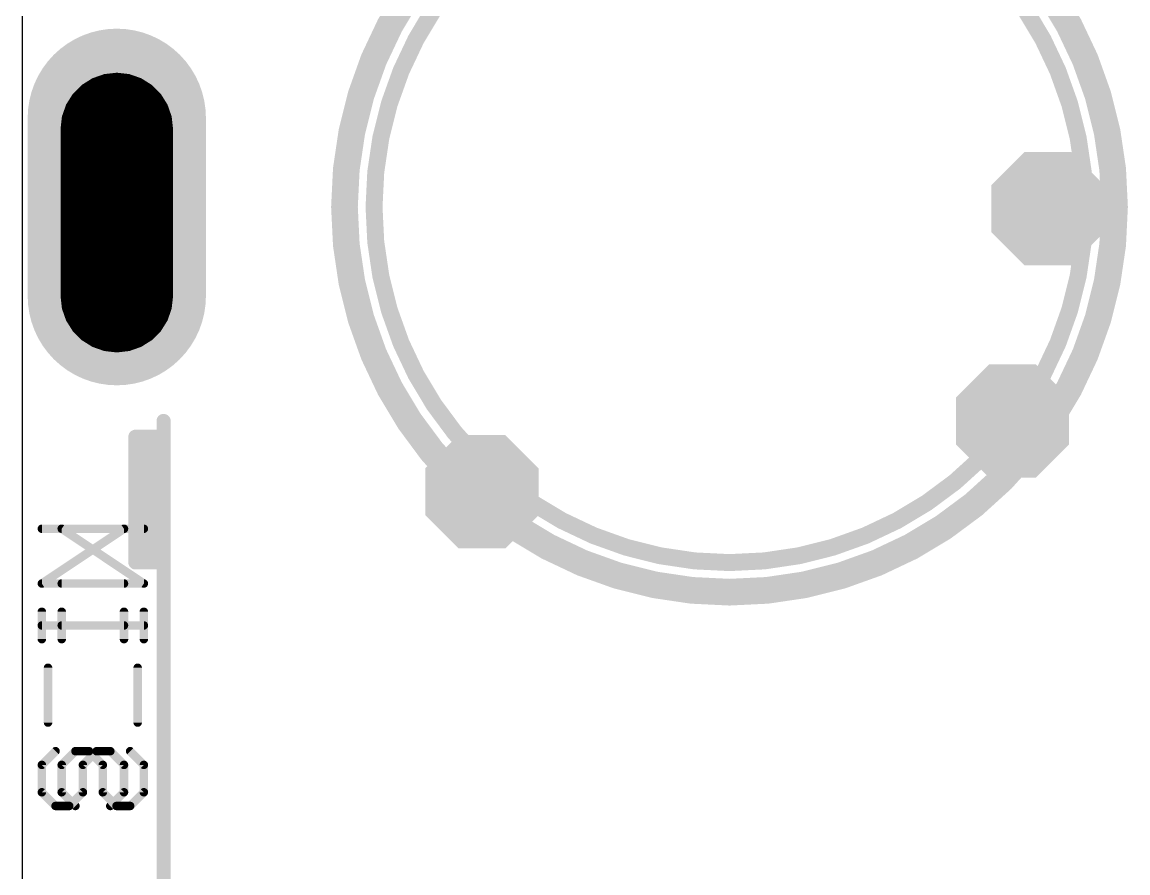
# Model space of a CAD drawing. Extents: x -2.2 to 51.7, y -0.4 to 51.
# Drawn here: x 0 to 9.93, y 39.44 to 47.08 of the extents above; entities that cross this region are included whole.
import ezdxf

# ---------------------------------------------------------------- set-up
doc = ezdxf.new("R2010")
doc.units = 0
for name, color, linetype in [('17', 94, 'CONTINUOUS'), ('18', 94, 'CONTINUOUS'), ('20', 178, 'CONTINUOUS'), ('21', 250, 'CONTINUOUS'), ('22', 250, 'CONTINUOUS'), ('253', 6, 'CONTINUOUS'), ('41', 14, 'CONTINUOUS'), ('46', 134, 'CONTINUOUS')]:
    doc.layers.add(name, color=color, linetype=linetype)

# ---------------------------------------------------------------- blocks, each defined once
blk = doc.blocks.new('LONGP100')
at = {"const_width": 1}
blk.add_lwpolyline([(-0.5, 0), (0.5, 0)], dxfattribs=at)
at = {"const_width": 0.5}
for points in [[(-0.5, 0.25, 1), (-0.5, -0.25)], [(0.5, -0.25, 1), (0.5, 0.25)]]:
    blk.add_lwpolyline(points, format="xyb", dxfattribs=at)
blk = doc.blocks.new('OCTAGONV')
at = {"const_width": 0.5}
blk.add_lwpolyline([(-0.25, -0.1036), (-0.25, 0.1036), (-0.1036, 0.25), (0.1036, 0.25), (0.25, 0.1036), (0.25, -0.1036), (0.1036, -0.25), (-0.1036, -0.25), (-0.25, -0.1036), (-0.25, 0.1036)], dxfattribs=at)

msp = doc.modelspace()

# ---------------------------------------------------------------- linework, layer by layer
at = {"layer": '20'}
msp.add_line((0, 50.4825), (0, 34.6075), dxfattribs=at)
at = {"layer": '21'}
for points, const_width in [([(6.35, 41.9175, 1), (6.35, 48.9175, 1), (6.35, 41.9175)], 0.1524), ([(6.35, 42.2267, 1), (6.35, 48.6083, 1), (6.35, 42.2267)], 0.1524), ([(1.3017, 43.4975, 1), (1.2383, 43.4975)], 0.0635), ([(0.1772, 42.5494, 1), (0.1772, 42.5113)], 0.0381), ([(0.925, 42.5145, 1), (0.9038, 42.5462)], 0.0381), ([(0.9144, 42.5113, 1), (0.9144, 42.5494)], 0.0381), ([(0.1772, 42.0579, 1), (0.1772, 42.0198)], 0.0381), ([(0.1666, 42.0547, 1), (0.1877, 42.023)], 0.0381), ([(0.9144, 42.0198, 1), (0.9144, 42.0579)], 0.0381), ([(0.1962, 41.7857, 1), (0.1581, 41.7857)], 0.0381), ([(0.9335, 41.7857, 1), (0.8953, 41.7857)], 0.0381), ([(0.1772, 41.6819, 1), (0.1772, 41.6438)], 0.0381), ([(0.9144, 41.6438, 1), (0.9144, 41.6819)], 0.0381), ([(0.1581, 41.5399, 1), (0.1962, 41.5399)], 0.0381), ([(0.8953, 41.5399, 1), (0.9335, 41.5399)], 0.0381), ([(1.0563, 41.283, 1), (1.0182, 41.283)], 0.0381), ([(1.0182, 40.7915, 1), (1.0563, 40.7915)], 0.0381), ([(0.3135, 40.5211, 1), (0.2866, 40.5481)], 0.0381), ([(0.6687, 40.5536, 1), (0.6687, 40.5155)], 0.0381), ([(0.6821, 40.5211, 1), (0.6552, 40.5481)], 0.0381), ([(0.805, 40.5481, 1), (0.7781, 40.5211)], 0.0381), ([(0.7915, 40.5155, 1), (0.7915, 40.5536)], 0.0381), ([(0.1962, 40.4117, 1), (0.1581, 40.4117)], 0.0381), ([(0.1637, 40.4252, 1), (0.1906, 40.3982)], 0.0381), ([(0.5648, 40.4117, 1), (0.5267, 40.4117)], 0.0381), ([(0.5323, 40.4252, 1), (0.5593, 40.3982)], 0.0381), ([(0.9335, 40.4117, 1), (0.8953, 40.4117)], 0.0381), ([(0.9009, 40.3982, 1), (0.9279, 40.4252)], 0.0381), ([(0.1906, 40.1794, 1), (0.1637, 40.1525)], 0.0381), ([(0.5593, 40.1525, 1), (0.5323, 40.1794)], 0.0381), ([(0.9279, 40.1525, 1), (0.9009, 40.1794)], 0.0381), ([(0.1581, 40.166, 1), (0.1962, 40.166)], 0.0381), ([(0.5267, 40.166, 1), (0.5648, 40.166)], 0.0381), ([(0.8953, 40.166, 1), (0.9335, 40.166)], 0.0381), ([(0.3, 40.0622, 1), (0.3, 40.0241)], 0.0381), ([(0.2866, 40.0296, 1), (0.3135, 40.0566)], 0.0381), ([(0.4094, 40.0566, 1), (0.4364, 40.0296)], 0.0381), ([(0.4229, 40.0241, 1), (0.4229, 40.0622)], 0.0381), ([(0.7781, 40.0566, 1), (0.805, 40.0296)], 0.0381)]:
    msp.add_lwpolyline(points, format="xyb", dxfattribs=dict(at, const_width=const_width))
for points, const_width in [([(1.27, 43.4975), (1.27, 38.4175)], 0.127), ([(0.1772, 42.0389), (0.9144, 42.5304)], 0.0762), ([(0.9144, 42.5304), (0.1772, 42.5304)], 0.0762), ([(0.9144, 42.0389), (0.1772, 42.0389)], 0.0762), ([(0.1772, 41.5399), (0.1772, 41.7857)], 0.0762), ([(0.9144, 41.5399), (0.9144, 41.7857)], 0.0762), ([(0.9144, 41.6628), (0.1772, 41.6628)], 0.0762), ([(1.0373, 40.7915), (1.0373, 41.283)], 0.0762), ([(0.3, 40.5346), (0.1772, 40.4117)], 0.0762), ([(0.5458, 40.4117), (0.6687, 40.5346)], 0.0762), ([(0.6687, 40.5346), (0.7915, 40.5346)], 0.0762), ([(0.7915, 40.5346), (0.9144, 40.4117)], 0.0762), ([(0.1772, 40.4117), (0.1772, 40.166)], 0.0762), ([(0.5458, 40.166), (0.5458, 40.4117)], 0.0762), ([(0.9144, 40.4117), (0.9144, 40.166)], 0.0762), ([(0.1772, 40.166), (0.3, 40.0431)], 0.0762), ([(0.4229, 40.0431), (0.5458, 40.166)], 0.0762), ([(0.9144, 40.166), (0.7915, 40.0431)], 0.0762), ([(0.3, 40.0431), (0.4229, 40.0431)], 0.0762)]:
    msp.add_lwpolyline(points, dxfattribs=dict(at, const_width=const_width))
at = {"layer": '22', "const_width": 0.0762}
for points in [[(1.0928, 42.0389), (0.3556, 42.5304)], [(0.3556, 42.5304), (1.0928, 42.5304)], [(0.3556, 42.0389), (1.0928, 42.0389)], [(0.3556, 41.5399), (0.3556, 41.7857)], [(1.0928, 41.5399), (1.0928, 41.7857)], [(0.3556, 41.6628), (1.0928, 41.6628)], [(0.2327, 40.7915), (0.2327, 41.283)], [(0.4785, 40.5346), (0.3556, 40.4117)], [(0.6013, 40.5346), (0.4785, 40.5346)], [(0.7242, 40.4117), (0.6013, 40.5346)], [(0.97, 40.5346), (1.0928, 40.4117)], [(0.3556, 40.4117), (0.3556, 40.166)], [(0.7242, 40.166), (0.7242, 40.4117)], [(1.0928, 40.4117), (1.0928, 40.166)], [(0.3556, 40.166), (0.4785, 40.0431)], [(0.8471, 40.0431), (0.7242, 40.166)], [(1.0928, 40.166), (0.97, 40.0431)], [(0.97, 40.0431), (0.8471, 40.0431)]]:
    msp.add_lwpolyline(points, dxfattribs=at)
at = {"layer": '22', "const_width": 0.0381}
for points in [[(0.3662, 42.5462, 1), (0.345, 42.5145)], [(0.3556, 42.5494, 1), (0.3556, 42.5113)], [(1.0928, 42.5113, 1), (1.0928, 42.5494)], [(0.3556, 42.0579, 1), (0.3556, 42.0198)], [(1.0823, 42.023, 1), (1.1034, 42.0547)], [(1.0928, 42.0198, 1), (1.0928, 42.0579)], [(0.3747, 41.7857, 1), (0.3366, 41.7857)], [(1.1119, 41.7857, 1), (1.0738, 41.7857)], [(0.3556, 41.6819, 1), (0.3556, 41.6438)], [(1.0928, 41.6438, 1), (1.0928, 41.6819)], [(0.3366, 41.5399, 1), (0.3747, 41.5399)], [(1.0738, 41.5399, 1), (1.1119, 41.5399)], [(0.2518, 41.283, 1), (0.2137, 41.283)], [(0.2137, 40.7915, 1), (0.2518, 40.7915)], [(0.4785, 40.5536, 1), (0.4785, 40.5155)], [(0.4919, 40.5211, 1), (0.465, 40.5481)], [(0.6148, 40.5481, 1), (0.5879, 40.5211)], [(0.6013, 40.5155, 1), (0.6013, 40.5536)], [(0.9834, 40.5481, 1), (0.9565, 40.5211)], [(0.3747, 40.4117, 1), (0.3366, 40.4117)], [(0.3421, 40.4252, 1), (0.3691, 40.3982)], [(0.7433, 40.4117, 1), (0.7052, 40.4117)], [(0.7107, 40.3982, 1), (0.7377, 40.4252)], [(1.1119, 40.4117, 1), (1.0738, 40.4117)], [(1.0794, 40.3982, 1), (1.1063, 40.4252)], [(0.3691, 40.1794, 1), (0.3421, 40.1525)], [(0.7377, 40.1794, 1), (0.7107, 40.1525)], [(1.1063, 40.1525, 1), (1.0794, 40.1794)], [(0.3366, 40.166, 1), (0.3747, 40.166)], [(0.7052, 40.166, 1), (0.7433, 40.166)], [(1.0738, 40.166, 1), (1.1119, 40.166)], [(0.465, 40.0296, 1), (0.4919, 40.0566)], [(0.8471, 40.0622, 1), (0.8471, 40.0241)], [(0.8336, 40.0296, 1), (0.8606, 40.0566)], [(0.9565, 40.0566, 1), (0.9834, 40.0296)], [(0.97, 40.0241, 1), (0.97, 40.0622)]]:
    msp.add_lwpolyline(points, format="xyb", dxfattribs=at)
at = {"layer": '253', "const_width": 0.127}
msp.add_lwpolyline([(6.35, 42.0175, 1), (6.35, 48.8175, 1), (6.35, 42.0175)], format="xyb", dxfattribs=at)
at = {"layer": '41', "const_width": 0.0635}
for points in [[(1.017, 43.3873, 1), (1.017, 43.3237)], [(1.0488, 43.3555, 1), (0.9853, 43.3555)], [(1.2948, 43.3555, 1), (1.2313, 43.3555)], [(1.263, 43.3237, 1), (1.263, 43.3873)], [(1.017, 43.3388, 1), (1.017, 43.2752)], [(1.263, 43.2752, 1), (1.263, 43.3388)], [(1.017, 43.2118, 1), (1.017, 43.1482)], [(1.263, 43.1482, 1), (1.263, 43.2118)], [(1.017, 43.0848, 1), (1.017, 43.0213)], [(1.263, 43.0213, 1), (1.263, 43.0848)], [(1.017, 42.9578, 1), (1.017, 42.8942)], [(1.263, 42.8942, 1), (1.263, 42.9578)], [(1.017, 42.8308, 1), (1.017, 42.7672)], [(1.263, 42.7672, 1), (1.263, 42.8308)], [(1.017, 42.7038, 1), (1.017, 42.6403)], [(1.263, 42.6403, 1), (1.263, 42.7038)], [(1.017, 42.5768, 1), (1.017, 42.5132)], [(1.263, 42.5132, 1), (1.263, 42.5768)], [(1.017, 42.4498, 1), (1.017, 42.3862)], [(1.263, 42.3862, 1), (1.263, 42.4498)], [(1.017, 42.3228, 1), (1.017, 42.2593)], [(1.017, 42.2603, 1), (1.017, 42.1968)], [(1.263, 42.2593, 1), (1.263, 42.3228)], [(1.263, 42.1968, 1), (1.263, 42.2603)], [(0.9853, 42.2285, 1), (1.0488, 42.2285)], [(1.2313, 42.2285, 1), (1.2948, 42.2285)]]:
    msp.add_lwpolyline(points, format="xyb", dxfattribs=at)
at = {"layer": '41', "const_width": 0.127}
for points in [[(1.263, 43.3555), (1.017, 43.3555)], [(1.017, 43.3555), (1.017, 42.2285)], [(1.263, 42.2285), (1.263, 43.3555)], [(1.017, 43.307), (1.263, 43.307)], [(1.017, 43.18), (1.263, 43.18)], [(1.017, 43.053), (1.263, 43.053)], [(1.017, 42.926), (1.263, 42.926)], [(1.017, 42.799), (1.263, 42.799)], [(1.017, 42.672), (1.263, 42.672)], [(1.017, 42.545), (1.263, 42.545)], [(1.017, 42.418), (1.263, 42.418)], [(1.017, 42.291), (1.263, 42.291)], [(1.017, 42.2285), (1.263, 42.2285)]]:
    msp.add_lwpolyline(points, dxfattribs=at)
at = {"layer": '46', "const_width": 0.01}
for points in [[(0.6331, 46.568), (0.5383, 46.5084)], [(0.6044, 46.55), (1.0956, 46.55)], [(0.6204, 46.56), (1.0796, 46.56)], [(0.7387, 46.605), (0.6331, 46.568)], [(0.6388, 46.57), (1.0612, 46.57)], [(0.6674, 46.58), (1.0326, 46.58)], [(0.696, 46.59), (1.004, 46.59)], [(0.7246, 46.6), (0.9754, 46.6)], [(0.85, 46.6175), (0.7387, 46.605)], [(0.7834, 46.61), (0.9166, 46.61)], [(0.9613, 46.605), (0.85, 46.6175)], [(1.0669, 46.568), (0.9613, 46.605)], [(1.1617, 46.5084), (1.0669, 46.568)], [(0.5383, 46.5084), (0.4591, 46.4292)], [(0.4798, 46.45), (1.2202, 46.45)], [(0.4898, 46.46), (1.2102, 46.46)], [(0.4998, 46.47), (1.2002, 46.47)], [(0.5098, 46.48), (1.1902, 46.48)], [(0.5198, 46.49), (1.1802, 46.49)], [(0.5298, 46.5), (1.1702, 46.5)], [(0.5408, 46.51), (1.1592, 46.51)], [(0.5567, 46.52), (1.1433, 46.52)], [(0.5726, 46.53), (1.1274, 46.53)], [(0.5885, 46.54), (1.1115, 46.54)], [(1.2409, 46.4292), (1.1617, 46.5084)], [(0.4591, 46.4292), (0.3995, 46.3344)], [(0.4156, 46.36), (1.2844, 46.36)], [(0.4219, 46.37), (1.2781, 46.37)], [(0.4281, 46.38), (1.2719, 46.38)], [(0.4344, 46.39), (1.2656, 46.39)], [(0.4407, 46.4), (1.2593, 46.4)], [(0.447, 46.41), (1.253, 46.41)], [(0.4533, 46.42), (1.2467, 46.42)], [(0.4598, 46.43), (1.2402, 46.43)], [(0.4698, 46.44), (1.2302, 46.44)], [(1.3005, 46.3344), (1.2409, 46.4292)], [(0.3995, 46.3344), (0.3625, 46.2288)], [(0.3735, 46.26), (1.3265, 46.26)], [(0.377, 46.27), (1.323, 46.27)], [(0.3805, 46.28), (1.3195, 46.28)], [(0.384, 46.29), (1.316, 46.29)], [(0.3875, 46.3), (1.3125, 46.3)], [(0.391, 46.31), (1.309, 46.31)], [(0.3945, 46.32), (1.3055, 46.32)], [(0.398, 46.33), (1.302, 46.33)], [(0.403, 46.34), (1.297, 46.34)], [(0.4093, 46.35), (1.2907, 46.35)], [(1.3375, 46.2288), (1.3005, 46.3344)], [(0.3625, 46.2288), (0.35, 46.1175)], [(0.3548, 46.16), (1.3452, 46.16)], [(0.3559, 46.17), (1.3441, 46.17)], [(0.357, 46.18), (1.343, 46.18)], [(0.3582, 46.19), (1.3418, 46.19)], [(0.3593, 46.2), (1.3407, 46.2)], [(0.3604, 46.21), (1.3396, 46.21)], [(0.3616, 46.22), (1.3385, 46.22)], [(0.363, 46.23), (1.337, 46.23)], [(0.3665, 46.24), (1.3335, 46.24)], [(0.37, 46.25), (1.33, 46.25)], [(1.35, 46.1175), (1.3375, 46.2288)], [(0.35, 46.1175), (0.35, 44.6175)], [(0.35, 46.11), (1.35, 46.11)], [(0.35, 46.1), (1.35, 46.1)], [(0.35, 46.09), (1.35, 46.09)], [(0.35, 46.08), (1.35, 46.08)], [(0.35, 46.07), (1.35, 46.07)], [(0.35, 46.06), (1.35, 46.06)], [(0.3503, 46.12), (1.3497, 46.12)], [(0.3514, 46.13), (1.3486, 46.13)], [(0.3525, 46.14), (1.3475, 46.14)], [(0.3537, 46.15), (1.3463, 46.15)], [(1.35, 44.6175), (1.35, 46.1175)], [(0.35, 46.05), (1.35, 46.05)], [(0.35, 46.04), (1.35, 46.04)], [(0.35, 46.03), (1.35, 46.03)], [(0.35, 46.02), (1.35, 46.02)], [(0.35, 46.01), (1.35, 46.01)], [(0.35, 46), (1.35, 46)], [(0.35, 45.99), (1.35, 45.99)], [(0.35, 45.98), (1.35, 45.98)], [(0.35, 45.97), (1.35, 45.97)], [(0.35, 45.96), (1.35, 45.96)], [(0.35, 45.95), (1.35, 45.95)], [(0.35, 45.94), (1.35, 45.94)], [(0.35, 45.93), (1.35, 45.93)], [(0.35, 45.92), (1.35, 45.92)], [(0.35, 45.91), (1.35, 45.91)], [(0.35, 45.9), (1.35, 45.9)], [(0.35, 45.89), (1.35, 45.89)], [(0.35, 45.88), (1.35, 45.88)], [(0.35, 45.87), (1.35, 45.87)], [(0.35, 45.86), (1.35, 45.86)], [(0.35, 45.85), (1.35, 45.85)], [(0.35, 45.84), (1.35, 45.84)], [(0.35, 45.83), (1.35, 45.83)], [(0.35, 45.82), (1.35, 45.82)], [(0.35, 45.81), (1.35, 45.81)], [(0.35, 45.8), (1.35, 45.8)], [(0.35, 45.79), (1.35, 45.79)], [(0.35, 45.78), (1.35, 45.78)], [(0.35, 45.77), (1.35, 45.77)], [(0.35, 45.76), (1.35, 45.76)], [(0.35, 45.75), (1.35, 45.75)], [(0.35, 45.74), (1.35, 45.74)], [(0.35, 45.73), (1.35, 45.73)], [(0.35, 45.72), (1.35, 45.72)], [(0.35, 45.71), (1.35, 45.71)], [(0.35, 45.7), (1.35, 45.7)], [(0.35, 45.69), (1.35, 45.69)], [(0.35, 45.68), (1.35, 45.68)], [(0.35, 45.67), (1.35, 45.67)], [(0.35, 45.66), (1.35, 45.66)], [(0.35, 45.65), (1.35, 45.65)], [(0.35, 45.64), (1.35, 45.64)], [(0.35, 45.63), (1.35, 45.63)], [(0.35, 45.62), (1.35, 45.62)], [(0.35, 45.61), (1.35, 45.61)], [(0.35, 45.6), (1.35, 45.6)], [(0.35, 45.59), (1.35, 45.59)], [(0.35, 45.58), (1.35, 45.58)], [(0.35, 45.57), (1.35, 45.57)], [(0.35, 45.56), (1.35, 45.56)], [(0.35, 45.55), (1.35, 45.55)], [(0.35, 45.54), (1.35, 45.54)], [(0.35, 45.53), (1.35, 45.53)], [(0.35, 45.52), (1.35, 45.52)], [(0.35, 45.51), (1.35, 45.51)], [(0.35, 45.5), (1.35, 45.5)], [(0.35, 45.49), (1.35, 45.49)], [(0.35, 45.48), (1.35, 45.48)], [(0.35, 45.47), (1.35, 45.47)], [(0.35, 45.46), (1.35, 45.46)], [(0.35, 45.45), (1.35, 45.45)], [(0.35, 45.44), (1.35, 45.44)], [(0.35, 45.43), (1.35, 45.43)], [(0.35, 45.42), (1.35, 45.42)], [(0.35, 45.41), (1.35, 45.41)], [(0.35, 45.4), (1.35, 45.4)], [(0.35, 45.39), (1.35, 45.39)], [(0.35, 45.38), (1.35, 45.38)], [(0.35, 45.37), (1.35, 45.37)], [(0.35, 45.36), (1.35, 45.36)], [(0.35, 45.35), (1.35, 45.35)], [(0.35, 45.34), (1.35, 45.34)], [(0.35, 45.33), (1.35, 45.33)], [(0.35, 45.32), (1.35, 45.32)], [(0.35, 45.31), (1.35, 45.31)], [(0.35, 45.3), (1.35, 45.3)], [(0.35, 45.29), (1.35, 45.29)], [(0.35, 45.28), (1.35, 45.28)], [(0.35, 45.27), (1.35, 45.27)], [(0.35, 45.26), (1.35, 45.26)], [(0.35, 45.25), (1.35, 45.25)], [(0.35, 45.24), (1.35, 45.24)], [(0.35, 45.23), (1.35, 45.23)], [(0.35, 45.22), (1.35, 45.22)], [(0.35, 45.21), (1.35, 45.21)], [(0.35, 45.2), (1.35, 45.2)], [(0.35, 45.19), (1.35, 45.19)], [(0.35, 45.18), (1.35, 45.18)], [(0.35, 45.17), (1.35, 45.17)], [(0.35, 45.16), (1.35, 45.16)], [(0.35, 45.15), (1.35, 45.15)], [(0.35, 45.14), (1.35, 45.14)], [(0.35, 45.13), (1.35, 45.13)], [(0.35, 45.12), (1.35, 45.12)], [(0.35, 45.11), (1.35, 45.11)], [(0.35, 45.1), (1.35, 45.1)], [(0.35, 45.09), (1.35, 45.09)], [(0.35, 45.08), (1.35, 45.08)], [(0.35, 45.07), (1.35, 45.07)], [(0.35, 45.06), (1.35, 45.06)], [(0.35, 45.05), (1.35, 45.05)], [(0.35, 45.04), (1.35, 45.04)], [(0.35, 45.03), (1.35, 45.03)], [(0.35, 45.02), (1.35, 45.02)], [(0.35, 45.01), (1.35, 45.01)], [(0.35, 45), (1.35, 45)], [(0.35, 44.99), (1.35, 44.99)], [(0.35, 44.98), (1.35, 44.98)], [(0.35, 44.97), (1.35, 44.97)], [(0.35, 44.96), (1.35, 44.96)], [(0.35, 44.95), (1.35, 44.95)], [(0.35, 44.94), (1.35, 44.94)], [(0.35, 44.93), (1.35, 44.93)], [(0.35, 44.92), (1.35, 44.92)], [(0.35, 44.91), (1.35, 44.91)], [(0.35, 44.9), (1.35, 44.9)], [(0.35, 44.89), (1.35, 44.89)], [(0.35, 44.88), (1.35, 44.88)], [(0.35, 44.87), (1.35, 44.87)], [(0.35, 44.86), (1.35, 44.86)], [(0.35, 44.85), (1.35, 44.85)], [(0.35, 44.84), (1.35, 44.84)], [(0.35, 44.83), (1.35, 44.83)], [(0.35, 44.82), (1.35, 44.82)], [(0.35, 44.81), (1.35, 44.81)], [(0.35, 44.8), (1.35, 44.8)], [(0.35, 44.79), (1.35, 44.79)], [(0.35, 44.78), (1.35, 44.78)], [(0.35, 44.77), (1.35, 44.77)], [(0.35, 44.76), (1.35, 44.76)], [(0.35, 44.75), (1.35, 44.75)], [(0.35, 44.74), (1.35, 44.74)], [(0.35, 44.73), (1.35, 44.73)], [(0.35, 44.72), (1.35, 44.72)], [(0.35, 44.71), (1.35, 44.71)], [(0.35, 44.7), (1.35, 44.7)], [(0.35, 44.69), (1.35, 44.69)], [(0.35, 44.68), (1.35, 44.68)], [(0.35, 44.67), (1.35, 44.67)], [(0.35, 44.66), (1.35, 44.66)], [(0.35, 44.65), (1.35, 44.65)], [(0.35, 44.64), (1.35, 44.64)], [(0.35, 44.63), (1.35, 44.63)], [(0.35, 44.62), (1.35, 44.62)], [(0.35, 44.6175), (0.3625, 44.5062)], [(0.3508, 44.61), (1.3492, 44.61)], [(0.352, 44.6), (1.348, 44.6)], [(0.3531, 44.59), (1.3469, 44.59)], [(0.3542, 44.58), (1.3458, 44.58)], [(0.3553, 44.57), (1.3446, 44.57)], [(1.3375, 44.5062), (1.35, 44.6175)], [(0.3565, 44.56), (1.3435, 44.56)], [(0.3576, 44.55), (1.3424, 44.55)], [(0.3587, 44.54), (1.3413, 44.54)], [(0.3599, 44.53), (1.3401, 44.53)], [(0.361, 44.52), (1.339, 44.52)], [(0.3621, 44.51), (1.3379, 44.51)], [(0.3625, 44.5062), (0.3995, 44.4006)], [(0.3647, 44.5), (1.3353, 44.5)], [(0.3682, 44.49), (1.3318, 44.49)], [(0.3717, 44.48), (1.3283, 44.48)], [(0.3752, 44.47), (1.3248, 44.47)], [(1.3005, 44.4006), (1.3375, 44.5062)], [(0.3787, 44.46), (1.3213, 44.46)], [(0.3822, 44.45), (1.3178, 44.45)], [(0.3857, 44.44), (1.3143, 44.44)], [(0.3892, 44.43), (1.3108, 44.43)], [(0.3927, 44.42), (1.3073, 44.42)], [(0.3962, 44.41), (1.3038, 44.41)], [(0.3995, 44.4006), (0.4591, 44.3058)], [(0.3999, 44.4), (1.3001, 44.4)], [(0.4062, 44.39), (1.2938, 44.39)], [(0.4124, 44.38), (1.2876, 44.38)], [(0.4187, 44.37), (1.2813, 44.37)], [(1.2409, 44.3058), (1.3005, 44.4006)], [(0.425, 44.36), (1.275, 44.36)], [(0.4313, 44.35), (1.2687, 44.35)], [(0.4376, 44.34), (1.2624, 44.34)], [(0.4439, 44.33), (1.2561, 44.33)], [(0.4501, 44.32), (1.2499, 44.32)], [(0.4564, 44.31), (1.2436, 44.31)], [(0.4591, 44.3058), (0.5383, 44.2266)], [(0.4648, 44.3), (1.2352, 44.3)], [(0.4748, 44.29), (1.2252, 44.29)], [(0.4848, 44.28), (1.2152, 44.28)], [(0.4948, 44.27), (1.2052, 44.27)], [(1.1617, 44.2266), (1.2409, 44.3058)], [(0.5048, 44.26), (1.1952, 44.26)], [(0.5148, 44.25), (1.1852, 44.25)], [(0.5248, 44.24), (1.1752, 44.24)], [(0.5348, 44.23), (1.1652, 44.23)], [(0.5383, 44.2266), (0.6331, 44.167)], [(0.5487, 44.22), (1.1513, 44.22)], [(0.5646, 44.21), (1.1353, 44.21)], [(0.5806, 44.2), (1.1194, 44.2)], [(0.5965, 44.19), (1.1035, 44.19)], [(0.6124, 44.18), (1.0876, 44.18)], [(0.6283, 44.17), (1.0717, 44.17)], [(0.6331, 44.167), (0.7387, 44.13)], [(0.9613, 44.13), (1.0669, 44.167)], [(1.0669, 44.167), (1.1617, 44.2266)], [(0.6531, 44.16), (1.0469, 44.16)], [(0.6817, 44.15), (1.0183, 44.15)], [(0.7103, 44.14), (0.9897, 44.14)], [(0.7387, 44.13), (0.85, 44.1175)], [(0.7391, 44.13), (0.9609, 44.13)], [(0.8278, 44.12), (0.8722, 44.12)], [(0.85, 44.1175), (0.9613, 44.13)]]:
    msp.add_lwpolyline(points, dxfattribs=at)
at = {"layer": '46', "const_width": 0.005}
for points in [[(0.6044, 46.5525, 1), (0.6044, 46.5475)], [(0.6204, 46.5625, 1), (0.6204, 46.5575)], [(0.6322, 46.5703, 1), (0.6339, 46.5656)], [(0.6344, 46.5659, 1), (0.6317, 46.5701)], [(0.6388, 46.5725, 1), (0.6388, 46.5675)], [(0.6674, 46.5825, 1), (0.6674, 46.5775)], [(0.696, 46.5925, 1), (0.696, 46.5875)], [(0.7246, 46.6025, 1), (0.7246, 46.5975)], [(0.7385, 46.6074, 1), (0.739, 46.6025)], [(0.7396, 46.6026, 1), (0.7379, 46.6073)], [(0.7834, 46.6125, 1), (0.7834, 46.6075)], [(0.8503, 46.62, 1), (0.8497, 46.615)], [(0.8503, 46.615, 1), (0.8497, 46.62)], [(0.9166, 46.6075, 1), (0.9166, 46.6125)], [(0.9621, 46.6073, 1), (0.9604, 46.6026)], [(0.961, 46.6025, 1), (0.9615, 46.6074)], [(0.9754, 46.5975, 1), (0.9754, 46.6025)], [(1.004, 46.5875, 1), (1.004, 46.5925)], [(1.0326, 46.5775, 1), (1.0326, 46.5825)], [(1.0612, 46.5675, 1), (1.0612, 46.5725)], [(1.0683, 46.5701, 1), (1.0656, 46.5659)], [(1.0661, 46.5656, 1), (1.0678, 46.5703)], [(1.0796, 46.5575, 1), (1.0796, 46.5625)], [(1.0956, 46.5475, 1), (1.0956, 46.5525)], [(0.4798, 46.4525, 1), (0.4798, 46.4475)], [(0.4898, 46.4625, 1), (0.4898, 46.4575)], [(0.4998, 46.4725, 1), (0.4998, 46.4675)], [(0.5098, 46.4825, 1), (0.5098, 46.4775)], [(0.5198, 46.4925, 1), (0.5198, 46.4875)], [(0.5298, 46.5025, 1), (0.5298, 46.4975)], [(0.5369, 46.5105, 1), (0.5396, 46.5063)], [(0.54, 46.5066, 1), (0.5365, 46.5102)], [(0.5408, 46.5125, 1), (0.5408, 46.5075)], [(0.5567, 46.5225, 1), (0.5567, 46.5175)], [(0.5726, 46.5325, 1), (0.5726, 46.5275)], [(0.5885, 46.5425, 1), (0.5885, 46.5375)], [(1.1115, 46.5375, 1), (1.1115, 46.5425)], [(1.1274, 46.5275, 1), (1.1274, 46.5325)], [(1.1433, 46.5175, 1), (1.1433, 46.5225)], [(1.1592, 46.5075, 1), (1.1592, 46.5125)], [(1.1635, 46.5102, 1), (1.16, 46.5066)], [(1.1604, 46.5063, 1), (1.1631, 46.5105)], [(1.1702, 46.4975, 1), (1.1702, 46.5025)], [(1.1802, 46.4875, 1), (1.1802, 46.4925)], [(1.1902, 46.4775, 1), (1.1902, 46.4825)], [(1.2002, 46.4675, 1), (1.2002, 46.4725)], [(1.2102, 46.4575, 1), (1.2102, 46.4625)], [(1.2202, 46.4475, 1), (1.2202, 46.4525)], [(0.4156, 46.3625, 1), (0.4156, 46.3575)], [(0.4219, 46.3725, 1), (0.4219, 46.3675)], [(0.4281, 46.3825, 1), (0.4281, 46.3775)], [(0.4344, 46.3925, 1), (0.4344, 46.3875)], [(0.4407, 46.4025, 1), (0.4407, 46.3975)], [(0.447, 46.4125, 1), (0.447, 46.4075)], [(0.4533, 46.4225, 1), (0.4533, 46.4175)], [(0.4573, 46.431, 1), (0.4609, 46.4275)], [(0.4612, 46.4279, 1), (0.457, 46.4306)], [(0.4598, 46.4325, 1), (0.4598, 46.4275)], [(0.4698, 46.4425, 1), (0.4698, 46.4375)], [(1.2302, 46.4375, 1), (1.2302, 46.4425)], [(1.243, 46.4306, 1), (1.2388, 46.4279)], [(1.2391, 46.4275, 1), (1.2427, 46.431)], [(1.2402, 46.4275, 1), (1.2402, 46.4325)], [(1.2467, 46.4175, 1), (1.2467, 46.4225)], [(1.253, 46.4075, 1), (1.253, 46.4125)], [(1.2593, 46.3975, 1), (1.2593, 46.4025)], [(1.2656, 46.3875, 1), (1.2656, 46.3925)], [(1.2719, 46.3775, 1), (1.2719, 46.3825)], [(1.2781, 46.3675, 1), (1.2781, 46.3725)], [(1.2844, 46.3575, 1), (1.2844, 46.3625)], [(0.3735, 46.2625, 1), (0.3735, 46.2575)], [(0.377, 46.2725, 1), (0.377, 46.2675)], [(0.3805, 46.2825, 1), (0.3805, 46.2775)], [(0.384, 46.2925, 1), (0.384, 46.2875)], [(0.3875, 46.3025, 1), (0.3875, 46.2975)], [(0.391, 46.3125, 1), (0.391, 46.3075)], [(0.3945, 46.3225, 1), (0.3945, 46.3175)], [(0.398, 46.3325, 1), (0.398, 46.3275)], [(0.3974, 46.3358, 1), (0.4016, 46.3331)], [(0.4019, 46.3336, 1), (0.3972, 46.3353)], [(0.403, 46.3425, 1), (0.403, 46.3375)], [(0.4093, 46.3525, 1), (0.4093, 46.3475)], [(1.2907, 46.3475, 1), (1.2907, 46.3525)], [(1.297, 46.3375, 1), (1.297, 46.3425)], [(1.3028, 46.3353, 1), (1.2981, 46.3336)], [(1.2984, 46.3331, 1), (1.3026, 46.3358)], [(1.302, 46.3275, 1), (1.302, 46.3325)], [(1.3055, 46.3175, 1), (1.3055, 46.3225)], [(1.309, 46.3075, 1), (1.309, 46.3125)], [(1.3125, 46.2975, 1), (1.3125, 46.3025)], [(1.316, 46.2875, 1), (1.316, 46.2925)], [(1.3195, 46.2775, 1), (1.3195, 46.2825)], [(1.323, 46.2675, 1), (1.323, 46.2725)], [(1.3265, 46.2575, 1), (1.3265, 46.2625)], [(0.3548, 46.1625, 1), (0.3548, 46.1575)], [(0.3559, 46.1725, 1), (0.3559, 46.1675)], [(0.357, 46.1825, 1), (0.357, 46.1775)], [(0.3582, 46.1925, 1), (0.3582, 46.1875)], [(0.3593, 46.2025, 1), (0.3593, 46.1975)], [(0.3604, 46.2125, 1), (0.3604, 46.2075)], [(0.3616, 46.2225, 1), (0.3616, 46.2175)], [(0.365, 46.2285, 1), (0.3601, 46.229)], [(0.3602, 46.2296, 1), (0.3649, 46.2279)], [(0.363, 46.2325, 1), (0.363, 46.2275)], [(0.3665, 46.2425, 1), (0.3665, 46.2375)], [(0.37, 46.2525, 1), (0.37, 46.2475)], [(1.33, 46.2475, 1), (1.33, 46.2525)], [(1.3335, 46.2375, 1), (1.3335, 46.2425)], [(1.3399, 46.229, 1), (1.335, 46.2285)], [(1.3351, 46.2279, 1), (1.3398, 46.2296)], [(1.337, 46.2275, 1), (1.337, 46.2325)], [(1.3385, 46.2175, 1), (1.3385, 46.2225)], [(1.3396, 46.2075, 1), (1.3396, 46.2125)], [(1.3407, 46.1975, 1), (1.3407, 46.2025)], [(1.3418, 46.1875, 1), (1.3418, 46.1925)], [(1.343, 46.1775, 1), (1.343, 46.1825)], [(1.3441, 46.1675, 1), (1.3441, 46.1725)], [(1.3452, 46.1575, 1), (1.3452, 46.1625)], [(0.3525, 46.1175, 1), (0.3475, 46.1175)], [(0.3475, 46.1178, 1), (0.3525, 46.1172)], [(0.35, 46.1125, 1), (0.35, 46.1075)], [(0.35, 46.1025, 1), (0.35, 46.0975)], [(0.35, 46.0925, 1), (0.35, 46.0875)], [(0.35, 46.0825, 1), (0.35, 46.0775)], [(0.35, 46.0725, 1), (0.35, 46.0675)], [(0.35, 46.0625, 1), (0.35, 46.0575)], [(0.3503, 46.1225, 1), (0.3503, 46.1175)], [(0.3514, 46.1325, 1), (0.3514, 46.1275)], [(0.3525, 46.1425, 1), (0.3525, 46.1375)], [(0.3537, 46.1525, 1), (0.3537, 46.1475)], [(1.3463, 46.1475, 1), (1.3463, 46.1525)], [(1.3475, 46.1375, 1), (1.3475, 46.1425)], [(1.3525, 46.1175, 1), (1.3475, 46.1175)], [(1.3475, 46.1172, 1), (1.3525, 46.1178)], [(1.3486, 46.1275, 1), (1.3486, 46.1325)], [(1.3497, 46.1175, 1), (1.3497, 46.1225)], [(1.35, 46.1075, 1), (1.35, 46.1125)], [(1.35, 46.0975, 1), (1.35, 46.1025)], [(1.35, 46.0875, 1), (1.35, 46.0925)], [(1.35, 46.0775, 1), (1.35, 46.0825)], [(1.35, 46.0675, 1), (1.35, 46.0725)], [(1.35, 46.0575, 1), (1.35, 46.0625)], [(0.35, 46.0525, 1), (0.35, 46.0475)], [(0.35, 46.0425, 1), (0.35, 46.0375)], [(0.35, 46.0325, 1), (0.35, 46.0275)], [(0.35, 46.0225, 1), (0.35, 46.0175)], [(0.35, 46.0125, 1), (0.35, 46.0075)], [(0.35, 46.0025, 1), (0.35, 45.9975)], [(0.35, 45.9925, 1), (0.35, 45.9875)], [(0.35, 45.9825, 1), (0.35, 45.9775)], [(0.35, 45.9725, 1), (0.35, 45.9675)], [(0.35, 45.9625, 1), (0.35, 45.9575)], [(1.35, 46.0475, 1), (1.35, 46.0525)], [(1.35, 46.0375, 1), (1.35, 46.0425)], [(1.35, 46.0275, 1), (1.35, 46.0325)], [(1.35, 46.0175, 1), (1.35, 46.0225)], [(1.35, 46.0075, 1), (1.35, 46.0125)], [(1.35, 45.9975, 1), (1.35, 46.0025)], [(1.35, 45.9875, 1), (1.35, 45.9925)], [(1.35, 45.9775, 1), (1.35, 45.9825)], [(1.35, 45.9675, 1), (1.35, 45.9725)], [(1.35, 45.9575, 1), (1.35, 45.9625)], [(0.35, 45.9525, 1), (0.35, 45.9475)], [(0.35, 45.9425, 1), (0.35, 45.9375)], [(0.35, 45.9325, 1), (0.35, 45.9275)], [(0.35, 45.9225, 1), (0.35, 45.9175)], [(0.35, 45.9125, 1), (0.35, 45.9075)], [(0.35, 45.9025, 1), (0.35, 45.8975)], [(0.35, 45.8925, 1), (0.35, 45.8875)], [(0.35, 45.8825, 1), (0.35, 45.8775)], [(0.35, 45.8725, 1), (0.35, 45.8675)], [(0.35, 45.8625, 1), (0.35, 45.8575)], [(1.35, 45.9475, 1), (1.35, 45.9525)], [(1.35, 45.9375, 1), (1.35, 45.9425)], [(1.35, 45.9275, 1), (1.35, 45.9325)], [(1.35, 45.9175, 1), (1.35, 45.9225)], [(1.35, 45.9075, 1), (1.35, 45.9125)], [(1.35, 45.8975, 1), (1.35, 45.9025)], [(1.35, 45.8875, 1), (1.35, 45.8925)], [(1.35, 45.8775, 1), (1.35, 45.8825)], [(1.35, 45.8675, 1), (1.35, 45.8725)], [(1.35, 45.8575, 1), (1.35, 45.8625)], [(0.35, 45.8525, 1), (0.35, 45.8475)], [(0.35, 45.8425, 1), (0.35, 45.8375)], [(0.35, 45.8325, 1), (0.35, 45.8275)], [(0.35, 45.8225, 1), (0.35, 45.8175)], [(0.35, 45.8125, 1), (0.35, 45.8075)], [(0.35, 45.8025, 1), (0.35, 45.7975)], [(0.35, 45.7925, 1), (0.35, 45.7875)], [(0.35, 45.7825, 1), (0.35, 45.7775)], [(0.35, 45.7725, 1), (0.35, 45.7675)], [(0.35, 45.7625, 1), (0.35, 45.7575)], [(1.35, 45.8475, 1), (1.35, 45.8525)], [(1.35, 45.8375, 1), (1.35, 45.8425)], [(1.35, 45.8275, 1), (1.35, 45.8325)], [(1.35, 45.8175, 1), (1.35, 45.8225)], [(1.35, 45.8075, 1), (1.35, 45.8125)], [(1.35, 45.7975, 1), (1.35, 45.8025)], [(1.35, 45.7875, 1), (1.35, 45.7925)], [(1.35, 45.7775, 1), (1.35, 45.7825)], [(1.35, 45.7675, 1), (1.35, 45.7725)], [(1.35, 45.7575, 1), (1.35, 45.7625)], [(0.35, 45.7525, 1), (0.35, 45.7475)], [(0.35, 45.7425, 1), (0.35, 45.7375)], [(0.35, 45.7325, 1), (0.35, 45.7275)], [(0.35, 45.7225, 1), (0.35, 45.7175)], [(0.35, 45.7125, 1), (0.35, 45.7075)], [(0.35, 45.7025, 1), (0.35, 45.6975)], [(0.35, 45.6925, 1), (0.35, 45.6875)], [(0.35, 45.6825, 1), (0.35, 45.6775)], [(0.35, 45.6725, 1), (0.35, 45.6675)], [(0.35, 45.6625, 1), (0.35, 45.6575)], [(1.35, 45.7475, 1), (1.35, 45.7525)], [(1.35, 45.7375, 1), (1.35, 45.7425)], [(1.35, 45.7275, 1), (1.35, 45.7325)], [(1.35, 45.7175, 1), (1.35, 45.7225)], [(1.35, 45.7075, 1), (1.35, 45.7125)], [(1.35, 45.6975, 1), (1.35, 45.7025)], [(1.35, 45.6875, 1), (1.35, 45.6925)], [(1.35, 45.6775, 1), (1.35, 45.6825)], [(1.35, 45.6675, 1), (1.35, 45.6725)], [(1.35, 45.6575, 1), (1.35, 45.6625)], [(0.35, 45.6525, 1), (0.35, 45.6475)], [(0.35, 45.6425, 1), (0.35, 45.6375)], [(0.35, 45.6325, 1), (0.35, 45.6275)], [(0.35, 45.6225, 1), (0.35, 45.6175)], [(0.35, 45.6125, 1), (0.35, 45.6075)], [(0.35, 45.6025, 1), (0.35, 45.5975)], [(0.35, 45.5925, 1), (0.35, 45.5875)], [(0.35, 45.5825, 1), (0.35, 45.5775)], [(0.35, 45.5725, 1), (0.35, 45.5675)], [(0.35, 45.5625, 1), (0.35, 45.5575)], [(1.35, 45.6475, 1), (1.35, 45.6525)], [(1.35, 45.6375, 1), (1.35, 45.6425)], [(1.35, 45.6275, 1), (1.35, 45.6325)], [(1.35, 45.6175, 1), (1.35, 45.6225)], [(1.35, 45.6075, 1), (1.35, 45.6125)], [(1.35, 45.5975, 1), (1.35, 45.6025)], [(1.35, 45.5875, 1), (1.35, 45.5925)], [(1.35, 45.5775, 1), (1.35, 45.5825)], [(1.35, 45.5675, 1), (1.35, 45.5725)], [(1.35, 45.5575, 1), (1.35, 45.5625)], [(0.35, 45.5525, 1), (0.35, 45.5475)], [(0.35, 45.5425, 1), (0.35, 45.5375)], [(0.35, 45.5325, 1), (0.35, 45.5275)], [(0.35, 45.5225, 1), (0.35, 45.5175)], [(0.35, 45.5125, 1), (0.35, 45.5075)], [(0.35, 45.5025, 1), (0.35, 45.4975)], [(0.35, 45.4925, 1), (0.35, 45.4875)], [(0.35, 45.4825, 1), (0.35, 45.4775)], [(0.35, 45.4725, 1), (0.35, 45.4675)], [(0.35, 45.4625, 1), (0.35, 45.4575)], [(1.35, 45.5475, 1), (1.35, 45.5525)], [(1.35, 45.5375, 1), (1.35, 45.5425)], [(1.35, 45.5275, 1), (1.35, 45.5325)], [(1.35, 45.5175, 1), (1.35, 45.5225)], [(1.35, 45.5075, 1), (1.35, 45.5125)], [(1.35, 45.4975, 1), (1.35, 45.5025)], [(1.35, 45.4875, 1), (1.35, 45.4925)], [(1.35, 45.4775, 1), (1.35, 45.4825)], [(1.35, 45.4675, 1), (1.35, 45.4725)], [(1.35, 45.4575, 1), (1.35, 45.4625)], [(0.35, 45.4525, 1), (0.35, 45.4475)], [(0.35, 45.4425, 1), (0.35, 45.4375)], [(0.35, 45.4325, 1), (0.35, 45.4275)], [(0.35, 45.4225, 1), (0.35, 45.4175)], [(0.35, 45.4125, 1), (0.35, 45.4075)], [(0.35, 45.4025, 1), (0.35, 45.3975)], [(0.35, 45.3925, 1), (0.35, 45.3875)], [(0.35, 45.3825, 1), (0.35, 45.3775)], [(0.35, 45.3725, 1), (0.35, 45.3675)], [(0.35, 45.3625, 1), (0.35, 45.3575)], [(1.35, 45.4475, 1), (1.35, 45.4525)], [(1.35, 45.4375, 1), (1.35, 45.4425)], [(1.35, 45.4275, 1), (1.35, 45.4325)], [(1.35, 45.4175, 1), (1.35, 45.4225)], [(1.35, 45.4075, 1), (1.35, 45.4125)], [(1.35, 45.3975, 1), (1.35, 45.4025)], [(1.35, 45.3875, 1), (1.35, 45.3925)], [(1.35, 45.3775, 1), (1.35, 45.3825)], [(1.35, 45.3675, 1), (1.35, 45.3725)], [(1.35, 45.3575, 1), (1.35, 45.3625)], [(0.35, 45.3525, 1), (0.35, 45.3475)], [(0.35, 45.3425, 1), (0.35, 45.3375)], [(0.35, 45.3325, 1), (0.35, 45.3275)], [(0.35, 45.3225, 1), (0.35, 45.3175)], [(0.35, 45.3125, 1), (0.35, 45.3075)], [(0.35, 45.3025, 1), (0.35, 45.2975)], [(0.35, 45.2925, 1), (0.35, 45.2875)], [(0.35, 45.2825, 1), (0.35, 45.2775)], [(0.35, 45.2725, 1), (0.35, 45.2675)], [(0.35, 45.2625, 1), (0.35, 45.2575)], [(1.35, 45.3475, 1), (1.35, 45.3525)], [(1.35, 45.3375, 1), (1.35, 45.3425)], [(1.35, 45.3275, 1), (1.35, 45.3325)], [(1.35, 45.3175, 1), (1.35, 45.3225)], [(1.35, 45.3075, 1), (1.35, 45.3125)], [(1.35, 45.2975, 1), (1.35, 45.3025)], [(1.35, 45.2875, 1), (1.35, 45.2925)], [(1.35, 45.2775, 1), (1.35, 45.2825)], [(1.35, 45.2675, 1), (1.35, 45.2725)], [(1.35, 45.2575, 1), (1.35, 45.2625)], [(0.35, 45.2525, 1), (0.35, 45.2475)], [(0.35, 45.2425, 1), (0.35, 45.2375)], [(0.35, 45.2325, 1), (0.35, 45.2275)], [(0.35, 45.2225, 1), (0.35, 45.2175)], [(0.35, 45.2125, 1), (0.35, 45.2075)], [(0.35, 45.2025, 1), (0.35, 45.1975)], [(0.35, 45.1925, 1), (0.35, 45.1875)], [(0.35, 45.1825, 1), (0.35, 45.1775)], [(0.35, 45.1725, 1), (0.35, 45.1675)], [(0.35, 45.1625, 1), (0.35, 45.1575)], [(1.35, 45.2475, 1), (1.35, 45.2525)], [(1.35, 45.2375, 1), (1.35, 45.2425)], [(1.35, 45.2275, 1), (1.35, 45.2325)], [(1.35, 45.2175, 1), (1.35, 45.2225)], [(1.35, 45.2075, 1), (1.35, 45.2125)], [(1.35, 45.1975, 1), (1.35, 45.2025)], [(1.35, 45.1875, 1), (1.35, 45.1925)], [(1.35, 45.1775, 1), (1.35, 45.1825)], [(1.35, 45.1675, 1), (1.35, 45.1725)], [(1.35, 45.1575, 1), (1.35, 45.1625)], [(0.35, 45.1525, 1), (0.35, 45.1475)], [(0.35, 45.1425, 1), (0.35, 45.1375)], [(0.35, 45.1325, 1), (0.35, 45.1275)], [(0.35, 45.1225, 1), (0.35, 45.1175)], [(0.35, 45.1125, 1), (0.35, 45.1075)], [(0.35, 45.1025, 1), (0.35, 45.0975)], [(0.35, 45.0925, 1), (0.35, 45.0875)], [(0.35, 45.0825, 1), (0.35, 45.0775)], [(0.35, 45.0725, 1), (0.35, 45.0675)], [(0.35, 45.0625, 1), (0.35, 45.0575)], [(1.35, 45.1475, 1), (1.35, 45.1525)], [(1.35, 45.1375, 1), (1.35, 45.1425)], [(1.35, 45.1275, 1), (1.35, 45.1325)], [(1.35, 45.1175, 1), (1.35, 45.1225)], [(1.35, 45.1075, 1), (1.35, 45.1125)], [(1.35, 45.0975, 1), (1.35, 45.1025)], [(1.35, 45.0875, 1), (1.35, 45.0925)], [(1.35, 45.0775, 1), (1.35, 45.0825)], [(1.35, 45.0675, 1), (1.35, 45.0725)], [(1.35, 45.0575, 1), (1.35, 45.0625)], [(0.35, 45.0525, 1), (0.35, 45.0475)], [(0.35, 45.0425, 1), (0.35, 45.0375)], [(0.35, 45.0325, 1), (0.35, 45.0275)], [(0.35, 45.0225, 1), (0.35, 45.0175)], [(0.35, 45.0125, 1), (0.35, 45.0075)], [(0.35, 45.0025, 1), (0.35, 44.9975)], [(0.35, 44.9925, 1), (0.35, 44.9875)], [(0.35, 44.9825, 1), (0.35, 44.9775)], [(0.35, 44.9725, 1), (0.35, 44.9675)], [(1.35, 45.0475, 1), (1.35, 45.0525)], [(1.35, 45.0375, 1), (1.35, 45.0425)], [(1.35, 45.0275, 1), (1.35, 45.0325)], [(1.35, 45.0175, 1), (1.35, 45.0225)], [(1.35, 45.0075, 1), (1.35, 45.0125)], [(1.35, 44.9975, 1), (1.35, 45.0025)], [(1.35, 44.9875, 1), (1.35, 44.9925)], [(1.35, 44.9775, 1), (1.35, 44.9825)], [(1.35, 44.9675, 1), (1.35, 44.9725)], [(0.35, 44.9625, 1), (0.35, 44.9575)], [(0.35, 44.9525, 1), (0.35, 44.9475)], [(0.35, 44.9425, 1), (0.35, 44.9375)], [(0.35, 44.9325, 1), (0.35, 44.9275)], [(0.35, 44.9225, 1), (0.35, 44.9175)], [(0.35, 44.9125, 1), (0.35, 44.9075)], [(0.35, 44.9025, 1), (0.35, 44.8975)], [(0.35, 44.8925, 1), (0.35, 44.8875)], [(0.35, 44.8825, 1), (0.35, 44.8775)], [(0.35, 44.8725, 1), (0.35, 44.8675)], [(1.35, 44.9575, 1), (1.35, 44.9625)], [(1.35, 44.9475, 1), (1.35, 44.9525)], [(1.35, 44.9375, 1), (1.35, 44.9425)], [(1.35, 44.9275, 1), (1.35, 44.9325)], [(1.35, 44.9175, 1), (1.35, 44.9225)], [(1.35, 44.9075, 1), (1.35, 44.9125)], [(1.35, 44.8975, 1), (1.35, 44.9025)], [(1.35, 44.8875, 1), (1.35, 44.8925)], [(1.35, 44.8775, 1), (1.35, 44.8825)], [(1.35, 44.8675, 1), (1.35, 44.8725)], [(0.35, 44.8625, 1), (0.35, 44.8575)], [(0.35, 44.8525, 1), (0.35, 44.8475)], [(0.35, 44.8425, 1), (0.35, 44.8375)], [(0.35, 44.8325, 1), (0.35, 44.8275)], [(0.35, 44.8225, 1), (0.35, 44.8175)], [(0.35, 44.8125, 1), (0.35, 44.8075)], [(0.35, 44.8025, 1), (0.35, 44.7975)], [(0.35, 44.7925, 1), (0.35, 44.7875)], [(0.35, 44.7825, 1), (0.35, 44.7775)], [(0.35, 44.7725, 1), (0.35, 44.7675)], [(1.35, 44.8575, 1), (1.35, 44.8625)], [(1.35, 44.8475, 1), (1.35, 44.8525)], [(1.35, 44.8375, 1), (1.35, 44.8425)], [(1.35, 44.8275, 1), (1.35, 44.8325)], [(1.35, 44.8175, 1), (1.35, 44.8225)], [(1.35, 44.8075, 1), (1.35, 44.8125)], [(1.35, 44.7975, 1), (1.35, 44.8025)], [(1.35, 44.7875, 1), (1.35, 44.7925)], [(1.35, 44.7775, 1), (1.35, 44.7825)], [(1.35, 44.7675, 1), (1.35, 44.7725)], [(0.35, 44.7625, 1), (0.35, 44.7575)], [(0.35, 44.7525, 1), (0.35, 44.7475)], [(0.35, 44.7425, 1), (0.35, 44.7375)], [(0.35, 44.7325, 1), (0.35, 44.7275)], [(0.35, 44.7225, 1), (0.35, 44.7175)], [(0.35, 44.7125, 1), (0.35, 44.7075)], [(0.35, 44.7025, 1), (0.35, 44.6975)], [(0.35, 44.6925, 1), (0.35, 44.6875)], [(0.35, 44.6825, 1), (0.35, 44.6775)], [(0.35, 44.6725, 1), (0.35, 44.6675)], [(1.35, 44.7575, 1), (1.35, 44.7625)], [(1.35, 44.7475, 1), (1.35, 44.7525)], [(1.35, 44.7375, 1), (1.35, 44.7425)], [(1.35, 44.7275, 1), (1.35, 44.7325)], [(1.35, 44.7175, 1), (1.35, 44.7225)], [(1.35, 44.7075, 1), (1.35, 44.7125)], [(1.35, 44.6975, 1), (1.35, 44.7025)], [(1.35, 44.6875, 1), (1.35, 44.6925)], [(1.35, 44.6775, 1), (1.35, 44.6825)], [(1.35, 44.6675, 1), (1.35, 44.6725)], [(0.35, 44.6625, 1), (0.35, 44.6575)], [(0.35, 44.6525, 1), (0.35, 44.6475)], [(0.35, 44.6425, 1), (0.35, 44.6375)], [(0.35, 44.6325, 1), (0.35, 44.6275)], [(0.35, 44.6225, 1), (0.35, 44.6175)], [(0.3525, 44.6178, 1), (0.3475, 44.6172)], [(0.3475, 44.6175, 1), (0.3525, 44.6175)], [(0.3508, 44.6125, 1), (0.3508, 44.6075)], [(0.352, 44.6025, 1), (0.352, 44.5975)], [(0.3531, 44.5925, 1), (0.3531, 44.5875)], [(0.3542, 44.5825, 1), (0.3542, 44.5775)], [(0.3553, 44.5725, 1), (0.3553, 44.5675)], [(1.3446, 44.5675, 1), (1.3446, 44.5725)], [(1.3458, 44.5775, 1), (1.3458, 44.5825)], [(1.3469, 44.5875, 1), (1.3469, 44.5925)], [(1.3525, 44.6172, 1), (1.3475, 44.6178)], [(1.3475, 44.6175, 1), (1.3525, 44.6175)], [(1.348, 44.5975, 1), (1.348, 44.6025)], [(1.3492, 44.6075, 1), (1.3492, 44.6125)], [(1.35, 44.6575, 1), (1.35, 44.6625)], [(1.35, 44.6475, 1), (1.35, 44.6525)], [(1.35, 44.6375, 1), (1.35, 44.6425)], [(1.35, 44.6275, 1), (1.35, 44.6325)], [(1.35, 44.6175, 1), (1.35, 44.6225)], [(0.3565, 44.5625, 1), (0.3565, 44.5575)], [(0.3576, 44.5525, 1), (0.3576, 44.5475)], [(0.3587, 44.5425, 1), (0.3587, 44.5375)], [(0.3599, 44.5325, 1), (0.3599, 44.5275)], [(0.361, 44.5225, 1), (0.361, 44.5175)], [(0.3621, 44.5125, 1), (0.3621, 44.5075)], [(0.3649, 44.5071, 1), (0.3602, 44.5054)], [(0.3601, 44.506, 1), (0.365, 44.5065)], [(0.3647, 44.5025, 1), (0.3647, 44.4975)], [(0.3682, 44.4925, 1), (0.3682, 44.4875)], [(0.3717, 44.4825, 1), (0.3717, 44.4775)], [(0.3752, 44.4725, 1), (0.3752, 44.4675)], [(1.3248, 44.4675, 1), (1.3248, 44.4725)], [(1.3283, 44.4775, 1), (1.3283, 44.4825)], [(1.3318, 44.4875, 1), (1.3318, 44.4925)], [(1.335, 44.5065, 1), (1.3399, 44.506)], [(1.3398, 44.5054, 1), (1.3351, 44.5071)], [(1.3353, 44.4975, 1), (1.3353, 44.5025)], [(1.3379, 44.5075, 1), (1.3379, 44.5125)], [(1.339, 44.5175, 1), (1.339, 44.5225)], [(1.3401, 44.5275, 1), (1.3401, 44.5325)], [(1.3413, 44.5375, 1), (1.3413, 44.5425)], [(1.3424, 44.5475, 1), (1.3424, 44.5525)], [(1.3435, 44.5575, 1), (1.3435, 44.5625)], [(0.3787, 44.4625, 1), (0.3787, 44.4575)], [(0.3822, 44.4525, 1), (0.3822, 44.4475)], [(0.3857, 44.4425, 1), (0.3857, 44.4375)], [(0.3892, 44.4325, 1), (0.3892, 44.4275)], [(0.3927, 44.4225, 1), (0.3927, 44.4175)], [(0.3962, 44.4125, 1), (0.3962, 44.4075)], [(0.4016, 44.4019, 1), (0.3974, 44.3992)], [(0.3972, 44.3997, 1), (0.4019, 44.4014)], [(0.3999, 44.4025, 1), (0.3999, 44.3975)], [(0.4062, 44.3925, 1), (0.4062, 44.3875)], [(0.4124, 44.3825, 1), (0.4124, 44.3775)], [(0.4187, 44.3725, 1), (0.4187, 44.3675)], [(1.2813, 44.3675, 1), (1.2813, 44.3725)], [(1.2876, 44.3775, 1), (1.2876, 44.3825)], [(1.2938, 44.3875, 1), (1.2938, 44.3925)], [(1.2981, 44.4014, 1), (1.3028, 44.3997)], [(1.3026, 44.3992, 1), (1.2984, 44.4019)], [(1.3001, 44.3975, 1), (1.3001, 44.4025)], [(1.3038, 44.4075, 1), (1.3038, 44.4125)], [(1.3073, 44.4175, 1), (1.3073, 44.4225)], [(1.3108, 44.4275, 1), (1.3108, 44.4325)], [(1.3143, 44.4375, 1), (1.3143, 44.4425)], [(1.3178, 44.4475, 1), (1.3178, 44.4525)], [(1.3213, 44.4575, 1), (1.3213, 44.4625)], [(0.425, 44.3625, 1), (0.425, 44.3575)], [(0.4313, 44.3525, 1), (0.4313, 44.3475)], [(0.4376, 44.3425, 1), (0.4376, 44.3375)], [(0.4439, 44.3325, 1), (0.4439, 44.3275)], [(0.4501, 44.3225, 1), (0.4501, 44.3175)], [(0.4564, 44.3125, 1), (0.4564, 44.3075)], [(0.4609, 44.3075, 1), (0.4573, 44.304)], [(0.457, 44.3044, 1), (0.4612, 44.3071)], [(0.4648, 44.3025, 1), (0.4648, 44.2975)], [(0.4748, 44.2925, 1), (0.4748, 44.2875)], [(0.4848, 44.2825, 1), (0.4848, 44.2775)], [(0.4948, 44.2725, 1), (0.4948, 44.2675)], [(1.2052, 44.2675, 1), (1.2052, 44.2725)], [(1.2152, 44.2775, 1), (1.2152, 44.2825)], [(1.2252, 44.2875, 1), (1.2252, 44.2925)], [(1.2352, 44.2975, 1), (1.2352, 44.3025)], [(1.2388, 44.3071, 1), (1.243, 44.3044)], [(1.2427, 44.304, 1), (1.2391, 44.3075)], [(1.2436, 44.3075, 1), (1.2436, 44.3125)], [(1.2499, 44.3175, 1), (1.2499, 44.3225)], [(1.2561, 44.3275, 1), (1.2561, 44.3325)], [(1.2624, 44.3375, 1), (1.2624, 44.3425)], [(1.2687, 44.3475, 1), (1.2687, 44.3525)], [(1.275, 44.3575, 1), (1.275, 44.3625)], [(0.5048, 44.2625, 1), (0.5048, 44.2575)], [(0.5148, 44.2525, 1), (0.5148, 44.2475)], [(0.5248, 44.2425, 1), (0.5248, 44.2375)], [(0.5348, 44.2325, 1), (0.5348, 44.2275)], [(0.5396, 44.2287, 1), (0.5369, 44.2245)], [(0.5365, 44.2248, 1), (0.54, 44.2284)], [(0.5487, 44.2225, 1), (0.5487, 44.2175)], [(0.5646, 44.2125, 1), (0.5646, 44.2075)], [(0.5806, 44.2025, 1), (0.5806, 44.1975)], [(0.5965, 44.1925, 1), (0.5965, 44.1875)], [(0.6124, 44.1825, 1), (0.6124, 44.1775)], [(0.6283, 44.1725, 1), (0.6283, 44.1675)], [(0.6339, 44.1694, 1), (0.6322, 44.1647)], [(0.6317, 44.1649, 1), (0.6344, 44.1691)], [(1.0656, 44.1691, 1), (1.0683, 44.1649)], [(1.0678, 44.1647, 1), (1.0661, 44.1694)], [(1.0717, 44.1675, 1), (1.0717, 44.1725)], [(1.0876, 44.1775, 1), (1.0876, 44.1825)], [(1.1035, 44.1875, 1), (1.1035, 44.1925)], [(1.1194, 44.1975, 1), (1.1194, 44.2025)], [(1.1353, 44.2075, 1), (1.1353, 44.2125)], [(1.1513, 44.2175, 1), (1.1513, 44.2225)], [(1.16, 44.2284, 1), (1.1635, 44.2248)], [(1.1631, 44.2245, 1), (1.1604, 44.2287)], [(1.1652, 44.2275, 1), (1.1652, 44.2325)], [(1.1752, 44.2375, 1), (1.1752, 44.2425)], [(1.1852, 44.2475, 1), (1.1852, 44.2525)], [(1.1952, 44.2575, 1), (1.1952, 44.2625)], [(0.6531, 44.1625, 1), (0.6531, 44.1575)], [(0.6817, 44.1525, 1), (0.6817, 44.1475)], [(0.7103, 44.1425, 1), (0.7103, 44.1375)], [(0.739, 44.1325, 1), (0.7385, 44.1276)], [(0.7391, 44.1325, 1), (0.7391, 44.1275)], [(0.7379, 44.1277, 1), (0.7396, 44.1324)], [(0.8278, 44.1225, 1), (0.8278, 44.1175)], [(0.8497, 44.12, 1), (0.8503, 44.115)], [(0.8497, 44.115, 1), (0.8503, 44.12)], [(0.8722, 44.1175, 1), (0.8722, 44.1225)], [(0.9604, 44.1324, 1), (0.9621, 44.1277)], [(0.9609, 44.1275, 1), (0.9609, 44.1325)], [(0.9615, 44.1276, 1), (0.961, 44.1325)], [(0.9897, 44.1375, 1), (0.9897, 44.1425)], [(1.0183, 44.1475, 1), (1.0183, 44.1525)], [(1.0469, 44.1575, 1), (1.0469, 44.1625)]]:
    msp.add_lwpolyline(points, format="xyb", dxfattribs=at)

# ---------------------------------------------------------------- block references
at = {"layer": '17', "xscale": 1.6, "yscale": 1.6, "rotation": 90}
msp.add_blockref('LONGP100', (0.85, 45.4175), dxfattribs=at)
msp.add_blockref('LONGP100', (0.85, 45.4175), dxfattribs=at)
at = {"layer": '18', "xscale": 1.016, "yscale": 1.016}
for p in [(9.2075, 45.4025), (8.89, 43.4975), (4.1275, 42.8625)]:
    msp.add_blockref('OCTAGONV', p, dxfattribs=at)

doc.saveas('drawing.dxf')
